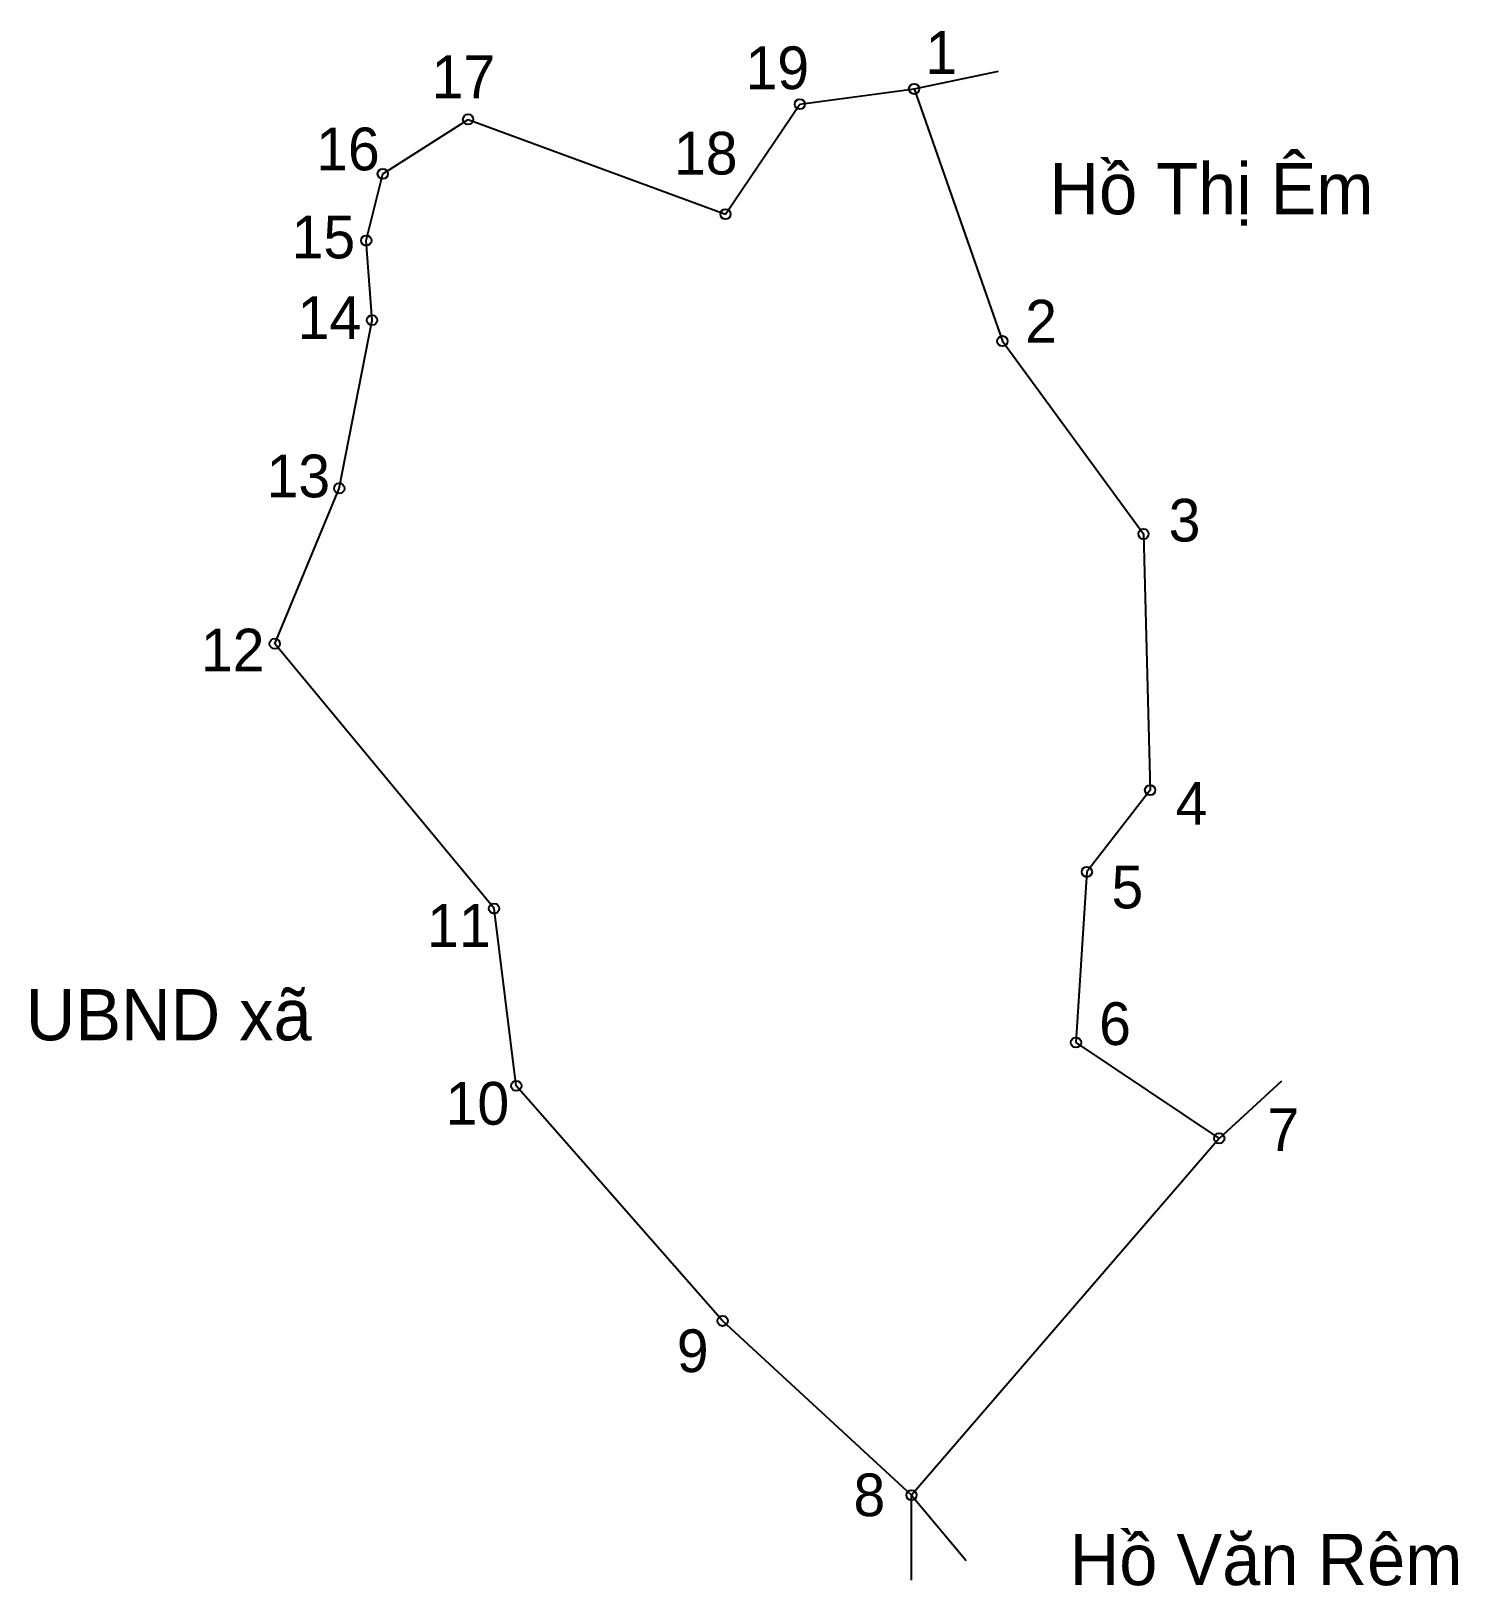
# Model space of a CAD drawing. Extents: x 547924 to 548090, y 1824624 to 1824805.
import ezdxf

# ---------------------------------------------------------------- set-up
doc = ezdxf.new("R2010")
doc.units = 0
for name, color, linetype in [('CanhThua', 7, 'Continuous'), ('MocDinhThua', 7, 'Continuous'), ('RauThua', 7, 'Continuous'), ('SoHieuDinhThua', 7, 'Continuous'), ('TenChuLanCan', 7, 'Continuous')]:
    doc.layers.add(name, color=color, linetype=linetype)

msp = doc.modelspace()

# ---------------------------------------------------------------- linework, layer by layer
at = {"layer": 'CanhThua'}
for p, q in [((548013.22, 1824796.45), (548026.51, 1824798.22)), ((548026.51, 1824798.22), (548036.78, 1824768.89)), ((548004.57, 1824783.65), (548013.22, 1824796.45)), ((547964.71, 1824788.34), (547974.63, 1824794.68)), ((547974.63, 1824794.68), (548004.57, 1824783.65)), ((547962.79, 1824780.58), (547964.71, 1824788.34)), ((547963.46, 1824771.32), (547962.79, 1824780.58)), ((547959.65, 1824751.76), (547963.46, 1824771.32)), ((548036.78, 1824768.89), (548053.19, 1824746.45)), ((547952.14, 1824733.69), (547959.65, 1824751.76)), ((548053.19, 1824746.45), (548053.96, 1824716.65)), ((547977.65, 1824702.88), (547952.14, 1824733.69)), ((548053.96, 1824716.65), (548046.61, 1824707.14)), ((548046.61, 1824707.14), (548045.34, 1824687.3)), ((547980.24, 1824682.26), (547977.65, 1824702.88)), ((548045.34, 1824687.3), (548062, 1824676.15)), ((548004.24, 1824654.92), (547980.24, 1824682.26)), ((548062, 1824676.15), (548026.21, 1824634.65)), ((548026.21, 1824634.65), (548004.24, 1824654.92))]:
    msp.add_line(p, q, dxfattribs=at)
at = {"layer": 'MocDinhThua'}
for centre in [(548026.51, 1824798.22), (548013.22, 1824796.45), (547974.63, 1824794.68), (547964.71, 1824788.34), (548004.57, 1824783.65), (547962.79, 1824780.58), (547963.46, 1824771.32), (548036.78, 1824768.89), (547959.65, 1824751.76), (548053.19, 1824746.45), (547952.14, 1824733.69), (548053.96, 1824716.65), (548046.61, 1824707.14), (547977.65, 1824702.88), (548045.34, 1824687.3), (547980.24, 1824682.26), (548062, 1824676.15), (548004.24, 1824654.92), (548026.21, 1824634.65)]:
    msp.add_circle(centre, 0.597, dxfattribs=at)
at = {"layer": 'RauThua'}
for p, q in [((548026.51, 1824798.22), (548036.32, 1824800.29)), ((548062, 1824676.15), (548069.3, 1824682.86)), ((548026.21, 1824624.74), (548026.21, 1824634.65)), ((548026.21, 1824634.65), (548032.57, 1824627.04))]:
    msp.add_line(p, q, dxfattribs=at)

# ---------------------------------------------------------------- texts
at = {"layer": 'SoHieuDinhThua'}
for s, height, p in [('1', 4.97, (548027.82, 1824799.97)), ('19', 4.972, (548006.9, 1824798.19)), ('17', 4.972, (547970.39, 1824797.14)), ('16', 4.972, (547956.96, 1824788.75)), ('18', 4.972, (547998.58, 1824788.26)), ('15', 4.972, (547954.11, 1824778.51)), ('14', 4.972, (547954.81, 1824769.13)), ('2', 4.97, (548039.44, 1824768.72)), ('13', 4.972, (547951.19, 1824750.71)), ('3', 4.97, (548056.12, 1824745.57)), ('12', 4.972, (547943.55, 1824730.46)), ('4', 4.97, (548056.92, 1824712.62)), ('5', 4.97, (548049.47, 1824702.9)), ('11', 4.972, (547969.86, 1824698.42)), ('6', 4.97, (548048.03, 1824687.01)), ('10', 4.972, (547972.02, 1824677.74)), ('7', 4.97, (548067.62, 1824674.67)), ('9', 4.97, (547998.91, 1824648.96)), ('8', 4.97, (548019.46, 1824632.2))]:
    msp.add_text(s, height=height, dxfattribs=at).set_placement(p)
at = {"layer": 'TenChuLanCan'}
for s, p in [('Hồ Thị Êm', (548042.26, 1824783.64)), ('UBND xã', (547923.19, 1824687.55)), ('Hồ Văn Rêm', (548044.61, 1824624.18))]:
    msp.add_text(s, height=5.966, dxfattribs=at).set_placement(p)

doc.saveas('drawing.dxf')
